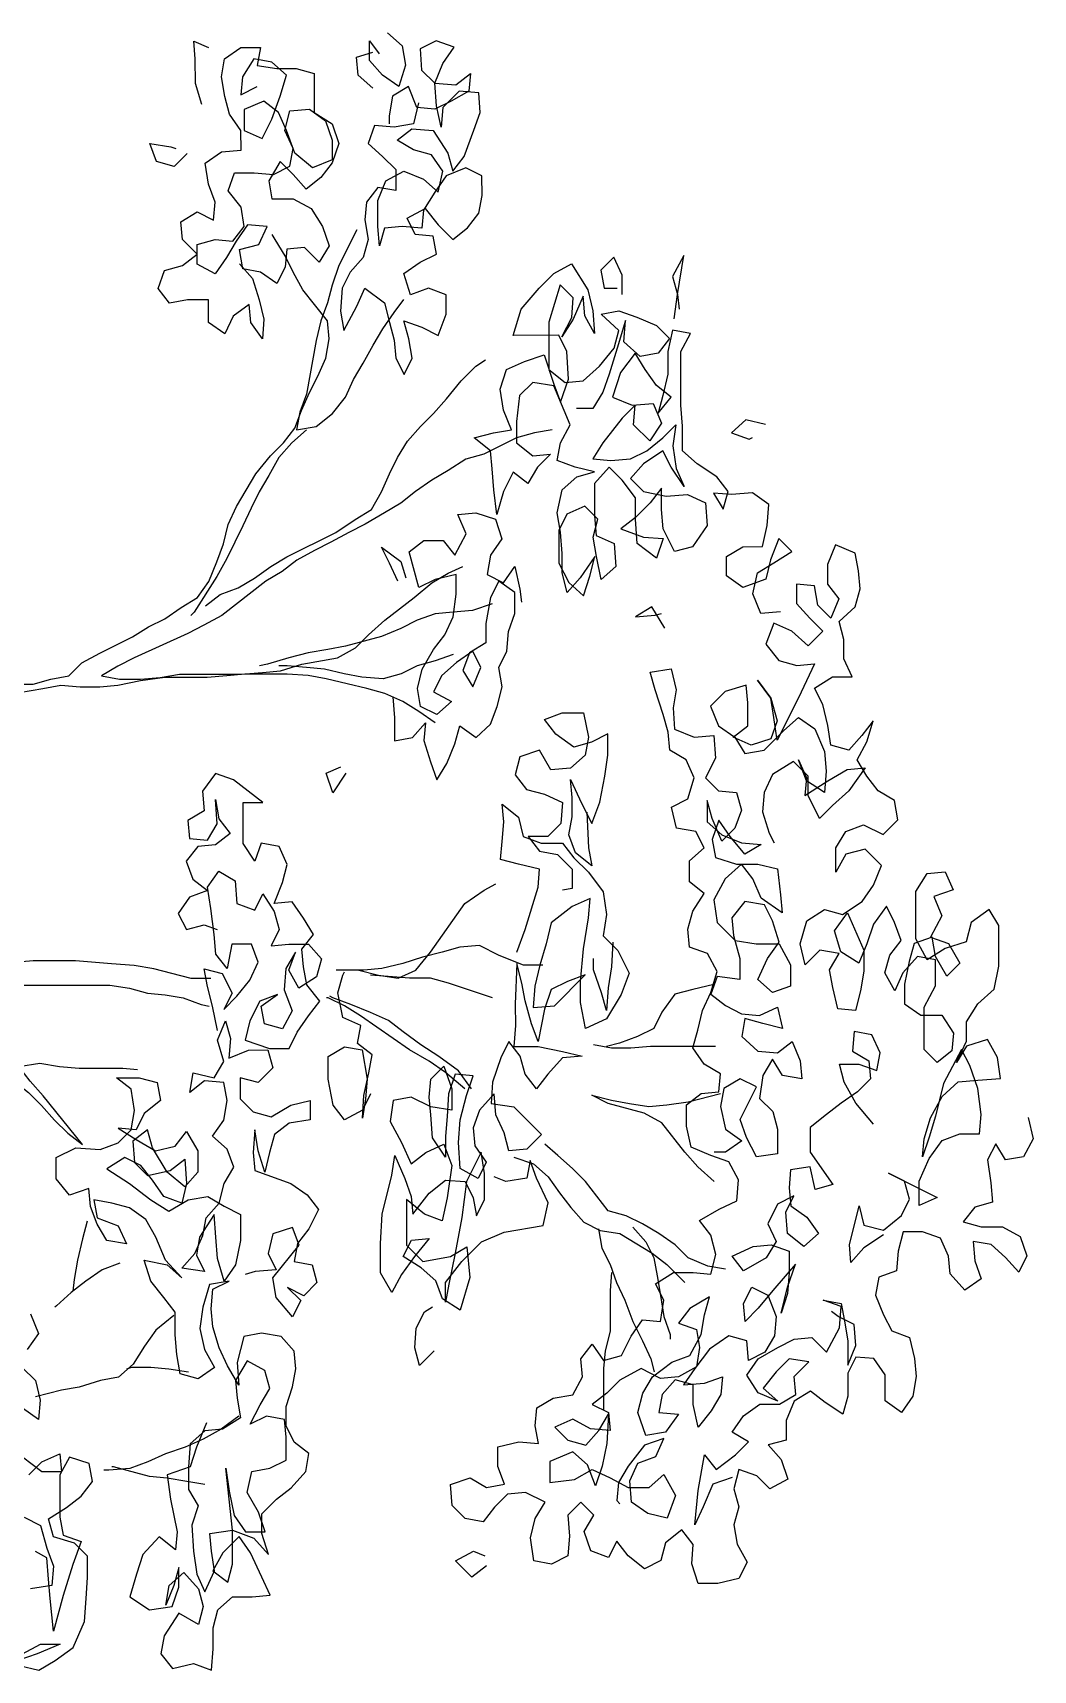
# Model space of a CAD drawing. Header units: feet. Extents: x 50754 to 76410, y 49660 to 67674.
# Drawn here: x 70141.79 to 70163.24, y 55215.16 to 55250.3 of the extents above; entities that cross this region are included whole.
import ezdxf

# ---------------------------------------------------------------- set-up
doc = ezdxf.new("R2010")
doc.units = ezdxf.units.FT
doc.linetypes.add('Amconstr', pattern=[9999, 9999, 0])
doc.layers.add('1_tree', color=3, linetype='Continuous')
doc.layers.add('MS GATE', color=1, linetype='Continuous')

# ---------------------------------------------------------------- blocks, each defined once
blk = doc.blocks.new('admin enlclave road')
at = {"layer": '1_tree', "color": 253}
for points in [[(44845.34632, -5344.86422), (44845.35451, -5344.86969), (44845.35748, -5344.8792), (44845.3557, -5344.89019), (44845.3468, -5344.88563), (44845.33931, -5344.87923), (44845.33796, -5344.8695), (44845.34372, -5344.87532)], [(44845.36655, -5344.89695), (44845.36557, -5344.90782), (44845.35607, -5344.91079), (44845.34623, -5344.91133), (44845.34422, -5344.92069), (44845.35241, -5344.92617), (44845.3598, -5344.93176), (44845.36125, -5344.9423), (44845.35211, -5344.94191), (44845.34745, -5344.94999), (44845.34787, -5344.95902), (44845.35084, -5344.96853), (44845.34964, -5344.97778), (44845.34416, -5344.98598), (44845.34123, -5344.99465), (44845.34199, -5345.00611), (44845.34496, -5345.01561), (44845.34976, -5345.00255), (44845.35258, -5344.99308), (44845.36332, -5344.99903), (44845.3671, -5345.00842), (44845.37076, -5345.017), (44845.37281, -5345.02581), (44845.37798, -5345.03335), (44845.38092, -5345.02468), (44845.37795, -5345.01518), (44845.37428, -5345.0066), (44845.38365, -5345.00861), (44845.39232, -5345.01154), (44845.39491, -5345.00044), (44845.39357, -5344.99071), (44845.3842, -5344.9887), (44845.37573, -5344.99318), (44845.37103, -5344.98309), (44845.37835, -5344.97629), (44845.3859, -5344.97111), (44845.38304, -5344.96242), (44845.37401, -5344.96284), (44845.36884, -5344.9553), (44845.37708, -5344.9492), (44845.38469, -5344.95641), (44845.393, -5344.96269), (44845.39951, -5344.95601), (44845.40417, -5344.94793), (44845.40456, -5344.93878), (44845.40321, -5344.92906), (44845.39455, -5344.92612), (44845.38538, -5344.93152), (44845.38082, -5344.94042), (44845.37638, -5344.95012), (44845.37681, -5344.95915), (44845.36696, -5344.95969), (44845.35816, -5344.96173), (44845.35696, -5344.97099), (44845.3548, -5344.96137), (44845.35301, -5344.9484), (44845.35572, -5344.93811), (44845.36396, -5344.93201), (44845.37425, -5344.93472), (44845.38245, -5344.94019), (44845.38342, -5344.92932), (44845.37662, -5344.92199), (44845.36737, -5344.9208), (44845.35859, -5344.91705), (44845.3651, -5344.91037), (44845.37575, -5344.90972), (44845.38462, -5344.92006), (44845.38828, -5344.92864), (44845.39295, -5344.92056), (44845.39602, -5344.90692), (44845.39803, -5344.89755), (44845.39587, -5344.88793), (44845.38603, -5344.88847), (44845.37904, -5344.8977), (44845.37958, -5344.90754), (44845.37569, -5344.89733), (44845.37331, -5344.8861), (44845.37601, -5344.87581), (44845.38057, -5344.86691), (44845.3712, -5344.8649), (44845.36365, -5344.87008), (44845.36592, -5344.88051), (44845.37331, -5344.8861), (44845.38396, -5344.88545), (44845.39047, -5344.87876), (44845.39089, -5344.88779), (44845.38265, -5344.89389), (44845.3751, -5344.89907), (44845.36607, -5344.89949), (44845.36056, -5344.88951), (44845.35313, -5344.8955), (44845.35285, -5344.90545), (44845.35341, -5344.90951)], [(44845.34284, -5344.89279), (44845.33464, -5344.88732), (44845.3326, -5344.87851), (44845.34037, -5344.87496)], [(44845.28847, -5344.98955), (44845.29597, -5344.99595), (44845.30067, -5345.00604), (44845.30445, -5345.01544), (44845.30498, -5345.02528), (44845.29818, -5345.01795), (44845.29614, -5345.00915), (44845.28882, -5345.01595), (44845.286, -5345.02542), (44845.2771, -5345.02087), (44845.27553, -5345.00952), (44845.26499, -5345.01098), (44845.2563, -5345.01384), (44845.24961, -5345.00732), (44845.25162, -5344.99796), (44845.26021, -5344.99429), (44845.26672, -5344.98761), (44845.25841, -5344.98132), (44845.25637, -5344.97251), (44845.2638, -5344.96653), (44845.27247, -5344.96946), (44845.27205, -5344.96043), (44845.26757, -5344.95196), (44845.26449, -5344.94164), (44845.27181, -5344.93484), (44845.28143, -5344.93269), (44845.28008, -5344.92296), (44845.27328, -5344.91564), (44845.26962, -5344.90705), (44845.26665, -5344.89755), (44845.26704, -5344.88841), (44845.27436, -5344.88161), (44845.28409, -5344.88026), (44845.2837, -5344.88941), (44845.29365, -5344.88968), (44845.30338, -5344.88834), (44845.31264, -5344.88953), (44845.31533, -5344.90899), (44845.32503, -5344.91343), (44845.32962, -5344.92271), (44845.32773, -5344.93289), (44845.32306, -5344.94097), (44845.31655, -5344.94766), (44845.30905, -5344.94126), (44845.30167, -5344.93567), (44845.29734, -5344.94618), (44845.3002, -5344.95488), (44845.31074, -5344.95342), (44845.32033, -5344.95705), (44845.32724, -5344.96518), (44845.33183, -5344.97446), (44845.32808, -5344.98324), (44845.31978, -5344.97696), (44845.31097, -5344.979), (44845.3114, -5344.98803), (44845.30846, -5344.9967), (44845.29957, -5344.99215), (44845.29043, -5344.99176), (44845.28746, -5344.98226), (44845.29685, -5344.97848), (44845.29967, -5344.969), (44845.28983, -5344.96953), (44845.28528, -5344.97843), (44845.28153, -5344.98721), (44845.27698, -5344.9961), (44845.26739, -5344.99247), (44845.26604, -5344.98274), (44845.27463, -5344.97907), (44845.28366, -5344.97865), (44845.28832, -5344.97057), (44845.28535, -5344.96106), (44845.27775, -5344.95385), (44845.27975, -5344.94449), (44845.28948, -5344.94314), (44845.29933, -5344.94261), (44845.30687, -5344.93743), (44845.30726, -5344.92829), (44845.30197, -5344.91993), (44845.30306, -5344.90986), (44845.31267, -5344.90771), (44845.32157, -5344.91226), (44845.32616, -5344.92154), (44845.3275, -5344.93127), (44845.31833, -5344.93667), (44845.30841, -5344.93061), (44845.30278, -5344.91982), (44845.29749, -5344.91146), (44845.28941, -5344.90679), (44845.28024, -5344.91219), (44845.2817, -5344.92273), (44845.29118, -5344.92555), (44845.2947, -5344.91515), (44845.29718, -5344.90324), (44845.29897, -5344.89225), (44845.29077, -5344.88678), (44845.28163, -5344.88639), (44845.27719, -5344.89609), (44845.27761, -5344.90512), (44845.28516, -5344.89995)], [(44845.25883, -5344.91268), (44845.25413, -5344.90259), (44845.25244, -5344.89043), (44845.2504, -5344.88162), (44845.25814, -5344.88385)], [(44845.2549, -5344.93801), (44845.24931, -5344.94539), (44845.24005, -5344.9442), (44845.23558, -5344.93573), (44845.24634, -5344.93589), (44845.24888, -5344.93636)], [(44845.48113, -5344.97859), (44845.47978, -5344.96886), (44845.47449, -5344.96051), (44845.46891, -5344.96789), (44845.47176, -5344.97658), (44845.47825, -5344.97569)], [(44845.50876, -5344.98716), (44845.50869, -5344.97478), (44845.50924, -5344.95487), (44845.50503, -5344.9662), (44845.50869, -5344.97478), (44845.51051, -5344.98196)], [(44845.34449, -5344.96445), (44845.33804, -5344.98352), (44845.33614, -5344.9937), (44845.33494, -5345.00295), (44845.33293, -5345.01232), (44845.33185, -5345.02239), (44845.33069, -5345.04981), (44845.32868, -5345.05918), (44845.32829, -5345.06832), (44845.33779, -5345.06536), (44845.345, -5345.05775), (44845.35037, -5345.04874), (44845.35319, -5345.03926), (44845.35693, -5345.03048), (44845.36056, -5345.02089), (44845.3643, -5345.01211), (44845.36886, -5345.00322), (44845.37282, -5344.99606)], [(44845.58165, -5345.12581), (44845.57203, -5345.12796), (44845.56663, -5345.1188), (44845.56761, -5345.10792), (44845.57504, -5345.10193), (44845.58317, -5345.09502), (44845.57579, -5345.08944), (44845.57319, -5345.10054), (44845.57211, -5345.1106), (44845.56132, -5345.11623), (44845.55243, -5345.11167), (44845.55108, -5345.10194), (44845.55851, -5345.09596), (44845.56824, -5345.09461), (44845.56922, -5345.08374), (44845.56857, -5345.07308), (44845.55968, -5345.06853), (44845.54925, -5345.0708), (44845.54022, -5345.07122), (44845.5462, -5345.07866), (44845.5474, -5345.0694), (44845.54072, -5345.06289), (44845.53009, -5345.05775), (44845.5219, -5345.05227), (44845.52021, -5345.04011), (44845.51794, -5345.02969), (44845.51424, -5345.00293), (44845.51787, -5344.99334), (44845.50873, -5344.99295), (44845.50776, -5345.00383), (44845.50933, -5345.01518), (44845.50835, -5345.02605), (44845.50716, -5345.03531), (44845.51252, -5345.0263), (44845.50444, -5345.02164), (44845.49764, -5345.01432), (44845.49165, -5345.00688), (44845.4857, -5345.01762), (44845.48333, -5345.03034), (44845.49362, -5345.03305), (44845.50405, -5345.03078), (44845.50945, -5345.03995), (44845.50501, -5345.04965), (44845.49578, -5345.04267), (44845.49524, -5345.03283), (44845.48966, -5345.04021), (44845.48161, -5345.05372), (44845.47787, -5345.0625), (44845.4869, -5345.06208), (44845.49651, -5345.05992), (44845.50406, -5345.05474), (44845.51127, -5345.04713), (44845.51686, -5345.03975), (44845.5167, -5345.05052), (44845.51989, -5345.06164), (44845.52518, -5345.07), (44845.51734, -5345.06117), (44845.51217, -5345.05362), (44845.50334, -5345.06145), (44845.49786, -5345.06965), (44845.50524, -5345.07524), (44845.51693, -5345.0761), (44845.52736, -5345.07383), (44845.53684, -5345.07665), (44845.53922, -5345.08789), (44845.53338, -5345.09944), (44845.5248, -5345.1031), (44845.51755, -5345.09254), (44845.5154, -5345.08292), (44845.51394, -5345.07238), (44845.50927, -5345.08046), (44845.50298, -5345.08877), (44845.49647, -5345.09545), (44845.50838, -5345.09794), (44845.51823, -5345.0974), (44845.51633, -5345.10758), (44845.50559, -5345.10163), (44845.5031, -5345.08958), (44845.50164, -5345.07904), (44845.49392, -5345.07102), (44845.48653, -5345.06543), (44845.48036, -5345.07455), (44845.4826, -5345.09076), (44845.48476, -5345.10038), (44845.49424, -5345.1032), (44845.49662, -5345.11444), (44845.49022, -5345.12193), (44845.48622, -5345.11092), (44845.48325, -5345.10141), (44845.48445, -5345.09216), (44845.47707, -5345.08657), (44845.46871, -5345.09186), (44845.46578, -5345.10053), (44845.46802, -5345.11674), (44845.47423, -5345.1258), (44845.48243, -5345.13128), (44845.48432, -5345.1211), (44845.48541, -5345.11103), (44845.47957, -5345.12258), (44845.47409, -5345.13078), (44845.47032, -5345.12138), (44845.46897, -5345.11165), (44845.4667, -5345.10123), (44845.46373, -5345.09172), (44845.46459, -5345.08003), (44845.47099, -5345.07254), (44845.47957, -5345.06887), (44845.46951, -5345.06779), (44845.46014, -5345.06578), (44845.46053, -5345.05663), (44845.46416, -5345.04704), (44845.45336, -5345.02871), (44845.4426, -5345.02854), (44845.43701, -5345.03593), (44845.43718, -5345.04912), (44845.43864, -5345.05966), (44845.44764, -5345.06503), (44845.45645, -5345.06298), (44845.45086, -5345.07037), (44845.44712, -5345.07915), (44845.43904, -5345.07448), (44845.43552, -5345.08488), (44845.43385, -5345.09668), (44845.43054, -5345.08475), (44845.42827, -5345.07432), (44845.42623, -5345.06551), (44845.41722, -5345.06015), (44845.42662, -5345.05637), (44845.43531, -5345.05351), (44845.42991, -5345.04435), (44845.42683, -5345.03403), (44845.42873, -5345.02385), (44845.43708, -5345.01857), (44845.44636, -5345.01398), (44845.45325, -5345.0279), (44845.45772, -5345.03637), (44845.46021, -5345.02445), (44845.45749, -5345.01078), (44845.45231, -5345.00324), (44845.42961, -5345.00638), (44845.43187, -5344.99285), (44845.43933, -5344.98107), (44845.44562, -5344.97276), (44845.45386, -5344.96667), (44845.46377, -5344.97852), (44845.46766, -5344.98872), (44845.47004, -5344.99996), (44845.46394, -5344.99171), (44845.46178, -5344.9821), (44845.45849, -5344.99412), (44845.45405, -5345.00382), (44845.45757, -5344.99342), (44845.45703, -5344.98358), (44845.44965, -5344.97799), (44845.44655, -5344.99742), (44845.44981, -5345.02094), (44845.45881, -5345.0263), (44845.46762, -5345.02426), (44845.47471, -5345.01584), (44845.48078, -5345.00591), (44845.48198, -5344.99665), (44845.47194, -5344.98978), (44845.48063, -5344.98692), (44845.49, -5344.98893), (44845.50029, -5344.99164), (44845.50767, -5344.99723), (44845.503, -5345.00531), (44845.49431, -5345.00817), (44845.48519, -5345.00199), (44845.48455, -5344.99134), (44845.4824, -5345.00568), (44845.48014, -5345.01922), (44845.47813, -5345.02858), (44845.47439, -5345.03737), (44845.46628, -5345.03849)], [(44845.20472, -5345.21432), (44845.21445, -5345.21298), (44845.22303, -5345.20931), (44845.23172, -5345.20645), (44845.23731, -5345.19907), (44845.24556, -5345.19297), (44845.26065, -5345.18262), (44845.26809, -5345.17663), (44845.27563, -5345.17146), (44845.28295, -5345.16466), (44845.29039, -5345.15867), (44845.29494, -5345.14978), (44845.29765, -5345.13949), (44845.29966, -5345.13012), (44845.30074, -5345.12006), (44845.30356, -5345.11058), (44845.31105, -5345.09302), (44845.31711, -5345.08309), (44845.3227, -5345.07571), (44845.32737, -5345.06762), (44845.32938, -5345.05826), (44845.3322, -5345.04878), (44845.33513, -5345.04011), (44845.33795, -5345.03063), (44845.33822, -5345.02068), (44845.33618, -5345.01187), (44845.32857, -5345.00466), (44845.32188, -5344.99815), (44845.31579, -5344.9899), (44845.31061, -5344.98236), (44845.30462, -5344.97492), (44845.30267, -5344.97272)], [(44845.295, -5345.16217), (44845.30151, -5345.15548), (44845.30998, -5345.15101), (44845.31742, -5345.14502), (44845.32474, -5345.13822), (44845.33218, -5345.13224), (44845.35482, -5345.11671), (44845.36365, -5345.10888), (44845.37108, -5345.10289), (44845.37471, -5345.0933), (44845.37753, -5345.08382), (44845.38046, -5345.07515), (44845.38421, -5345.06637), (44845.38968, -5345.05818), (44845.39527, -5345.05079), (44845.40075, -5345.0426), (44845.40681, -5345.03267), (44845.4131, -5345.02436), (44845.41751, -5345.02045)], [(44845.56145, -5345.03358), (44845.55138, -5345.03249), (44845.54499, -5345.03999), (44845.55435, -5345.042), (44845.55586, -5345.04096)], [(44845.45558, -5345.05071), (44845.44688, -5345.05357), (44845.4383, -5345.05723), (44845.42321, -5345.06758), (44845.41463, -5345.07125), (44845.40649, -5345.07816), (44845.39906, -5345.08414), (44845.39174, -5345.09094), (44845.38523, -5345.09763), (44845.37779, -5345.10361), (44845.36885, -5345.11064), (44845.3613, -5345.11581), (44845.35306, -5345.12191), (44845.34551, -5345.12709), (44845.33726, -5345.13318), (44845.33075, -5345.13987), (44845.32332, -5345.14586), (44845.30378, -5345.16591), (44845.29554, -5345.17201), (44845.28799, -5345.17718), (44845.26292, -5345.19305), (44845.25537, -5345.19822), (44845.24794, -5345.20421), (44845.25708, -5345.2046), (44845.26762, -5345.20314), (44845.27724, -5345.20098), (44845.28674, -5345.19801), (44845.31755, -5345.19375), (44845.32798, -5345.19148), (44845.33679, -5345.18944), (44845.34688, -5345.18474), (44845.36426, -5345.17902), (44845.37251, -5345.17293), (44845.3781, -5345.16554), (44845.3852, -5345.15712), (44845.39822, -5345.14375), (44845.40613, -5345.13522), (44845.41356, -5345.12924), (44845.42041, -5345.12498)], [(44845.33315, -5345.06765), (44845.32675, -5345.07515), (44845.32128, -5345.08334), (44845.31765, -5345.09293), (44845.31391, -5345.10171), (44845.31097, -5345.11038), (44845.30815, -5345.11986), (44845.30229, -5345.1372), (44845.29866, -5345.14679), (44845.28978, -5345.1662), (44845.28838, -5345.16804)], [(44845.67569, -5345.42926), (44845.66686, -5345.43709), (44845.66139, -5345.44529), (44845.65934, -5345.43648), (44845.66151, -5345.41635), (44845.66529, -5345.42574), (44845.67536, -5345.42683), (44845.68327, -5345.4183), (44845.6862, -5345.40963), (44845.68253, -5345.40105), (44845.67386, -5345.39811), (44845.69987, -5345.40691), (44845.69151, -5345.4122), (44845.68983, -5345.40004), (44845.69312, -5345.38801), (44845.69837, -5345.3782), (44845.70684, -5345.37372), (44845.71657, -5345.37237), (44845.71604, -5345.36253), (44845.71262, -5345.34978), (44845.707, -5345.33899), (44845.70182, -5345.33145), (44845.69526, -5345.34971), (44845.69345, -5345.36648), (44845.69166, -5345.37747), (44845.68977, -5345.38765), (44845.68934, -5345.37862), (44845.69113, -5345.36763), (44845.69535, -5345.35631), (44845.70244, -5345.34789), (44845.71206, -5345.34573), (44845.7233, -5345.34335), (44845.72022, -5345.33303), (44845.71412, -5345.32479), (44845.70403, -5345.32949), (44845.70029, -5345.33827), (44845.70369, -5345.32706), (44845.70235, -5345.31733), (44845.70679, -5345.30763), (44845.71389, -5345.29921), (44845.71475, -5345.28752), (44845.71194, -5345.26725), (44845.70596, -5345.25982), (44845.69794, -5345.26754), (44845.69685, -5345.2776), (44845.68676, -5345.2823), (44845.67863, -5345.28921), (44845.67149, -5345.27946), (44845.66824, -5345.25595), (44845.67268, -5345.24624), (44845.68149, -5345.2442), (44845.68677, -5345.25256), (44845.67749, -5345.25714), (44845.68289, -5345.26631), (44845.67868, -5345.27764), (44845.68804, -5345.27965), (44845.69506, -5345.28859), (44845.68948, -5345.29597), (44845.68245, -5345.28703), (44845.67949, -5345.27753), (44845.67102, -5345.282), (44845.66982, -5345.29126), (44845.66896, -5345.30294), (44845.6703, -5345.31267), (44845.6792, -5345.31723), (44845.68974, -5345.31577), (44845.69665, -5345.3239), (44845.69707, -5345.33293), (44845.69056, -5345.33962), (44845.68317, -5345.33403), (44845.68026, -5345.31295), (44845.68447, -5345.30162), (44845.68268, -5345.28865), (44845.67354, -5345.28826), (44845.66736, -5345.29738), (44845.66454, -5345.30686), (44845.65844, -5345.29862), (44845.65964, -5345.28936), (44845.66431, -5345.28128), (44845.65983, -5345.27281), (44845.65465, -5345.26526), (44845.6494, -5345.27508), (44845.64751, -5345.28526), (44845.6448, -5345.29555), (44845.63509, -5345.2911), (44845.63039, -5345.28101), (44845.63564, -5345.2712), (44845.64633, -5345.28872), (44845.64779, -5345.29926), (44845.64752, -5345.30922), (44845.64643, -5345.31928), (44845.6374, -5345.31971), (44845.63351, -5345.3095), (44845.63065, -5345.30081), (44845.6344, -5345.29203), (44845.62444, -5345.29175), (44845.61816, -5345.30006), (44845.61426, -5345.28986), (44845.61594, -5345.27806), (44845.62407, -5345.27115), (44845.63332, -5345.27235), (44845.64216, -5345.26451), (44845.64671, -5345.25562), (44845.64942, -5345.24533), (44845.64019, -5345.23834), (44845.6308, -5345.24212), (44845.62716, -5345.25171), (44845.62548, -5345.23955), (44845.62922, -5345.23077), (44845.63769, -5345.2263), (44845.6481, -5345.22981), (44845.65438, -5345.22151), (44845.65142, -5345.212), (44845.64263, -5345.20826), (44845.63595, -5345.20175), (44845.62996, -5345.19431), (44845.63359, -5345.18472), (44845.63538, -5345.17373), (44845.63071, -5345.18182), (44845.62524, -5345.19001), (44845.61598, -5345.18881), (44845.61301, -5345.17931), (44845.60912, -5345.1691), (44845.60395, -5345.16156), (44845.61208, -5345.15465), (44845.62181, -5345.1533), (44845.61652, -5345.14494), (44845.61518, -5345.13522), (44845.61151, -5345.12663), (44845.61861, -5345.11821), (44845.61981, -5345.10896), (44845.61776, -5345.10015), (44845.6149, -5345.09146), (44845.60461, -5345.08875), (44845.60191, -5345.09904), (44845.60325, -5345.10877), (44845.60994, -5345.11528), (44845.60723, -5345.12557), (44845.59985, -5345.11998), (44845.59688, -5345.11048), (44845.58785, -5345.1109), (44845.5892, -5345.12063), (44845.59669, -5345.12703), (44845.60407, -5345.13262), (44845.59779, -5345.14093), (44845.58867, -5345.13475), (44845.57919, -5345.13193), (44845.5766, -5345.14303), (44845.5842, -5345.15024), (44845.59346, -5345.15144), (44845.60226, -5345.1494), (44845.59651, -5345.16754), (44845.58889, -5345.19008), (44845.5857, -5345.17896), (44845.58273, -5345.16945), (44845.57501, -5345.16143), (44845.58273, -5345.16945), (44845.58754, -5345.18035), (44845.58554, -5345.18972), (44845.57625, -5345.19431), (44845.56678, -5345.19149), (44845.57329, -5345.1848), (44845.57172, -5345.17345), (44845.56967, -5345.16465), (44845.55958, -5345.16935), (44845.55329, -5345.17766), (44845.55869, -5345.18682), (44845.56759, -5345.19138), (44845.57357, -5345.19881), (44845.58308, -5345.19584), (44845.59146, -5345.18477), (44845.59786, -5345.17727), (44845.60675, -5345.18183), (44845.61319, -5345.1925), (44845.61534, -5345.20212), (44845.61599, -5345.21277), (44845.60629, -5345.20833), (44845.60078, -5345.19835), (44845.60606, -5345.20671), (44845.60649, -5345.21574), (44845.61683, -5345.20687), (44845.62577, -5345.19985), (44845.63458, -5345.19781), (44845.62804, -5345.21028), (44845.62094, -5345.2187), (44845.61535, -5345.22608), (44845.60811, -5345.21552), (44845.60676, -5345.20579), (44845.59846, -5345.1995), (44845.58881, -5345.20744), (44845.58599, -5345.21692), (44845.58653, -5345.22676), (44845.59123, -5345.23686), (44845.59434, -5345.24138)], [(44845.39452, -5345.19467), (44845.39679, -5345.2051), (44845.39836, -5345.21645), (44845.40706, -5345.21359), (44845.41253, -5345.2054), (44845.41296, -5345.21443), (44845.41766, -5345.22452), (44845.42213, -5345.23299), (44845.42588, -5345.22421), (44845.42858, -5345.21392), (44845.42978, -5345.20466), (44845.43868, -5345.20922), (44845.44508, -5345.20172), (44845.44708, -5345.19235), (44845.44817, -5345.18229), (44845.4452, -5345.17278), (44845.44813, -5345.16411), (44845.4476, -5345.15427), (44845.44961, -5345.14491), (44845.44815, -5345.13437), (44845.43926, -5345.12981), (44845.43632, -5345.13848), (44845.43569, -5345.15179), (44845.43703, -5345.16152), (44845.4296, -5345.1675), (44845.42759, -5345.17687), (44845.43358, -5345.18431), (44845.43628, -5345.17402), (44845.43111, -5345.16647), (44845.42379, -5345.17327), (44845.41739, -5345.18076), (44845.41446, -5345.18943), (44845.42405, -5345.19306), (44845.41765, -5345.20056), (44845.40898, -5345.19763), (44845.40612, -5345.18893), (44845.40721, -5345.17887), (44845.41154, -5345.16835), (44845.4162, -5345.16027), (44845.41902, -5345.15079), (44845.41907, -5345.13922), (44845.41773, -5345.12949), (44845.40752, -5345.13338), (44845.39998, -5345.13855), (44845.39265, -5345.12139), (44845.39916, -5345.1147), (44845.40889, -5345.11336), (44845.41557, -5345.11987), (44845.41979, -5345.10854), (44845.41439, -5345.09938), (44845.42319, -5345.09733), (44845.43337, -5345.09923), (44845.43796, -5345.10851), (44845.43341, -5345.1174), (44845.43313, -5345.12735), (44845.4418, -5345.13029), (44845.44635, -5345.12139), (44845.45036, -5345.13241), (44845.45207, -5345.13878)], [(44845.38899, -5345.13677), (44845.3837, -5345.12841), (44845.37853, -5345.12086), (44845.38926, -5345.12681), (44845.39282, -5345.13459)], [(44845.52521, -5345.14188), (44845.51726, -5345.13224), (44845.50983, -5345.13822), (44845.51945, -5345.13607), (44845.52258, -5345.13481)], [(44845.43758, -5345.14161), (44845.4283, -5345.1462), (44845.41869, -5345.14836), (44845.40988, -5345.1504), (44845.40141, -5345.15488), (44845.39386, -5345.16006), (44845.3847, -5345.16546), (44845.36753, -5345.17279), (44845.35884, -5345.17564), (44845.34933, -5345.17861), (44845.33994, -5345.18239), (44845.32985, -5345.18709), (44845.32591, -5345.18846)], [(44845.73977, -5345.3609), (44845.74367, -5345.3711), (44845.74003, -5345.38069), (44845.73134, -5345.38355), (44845.72535, -5345.37612), (44845.72242, -5345.38478), (44845.72561, -5345.39591), (44845.72777, -5345.40553), (44845.71919, -5345.40919), (44845.71452, -5345.41728), (44845.72378, -5345.41847), (44845.73432, -5345.41702), (44845.74391, -5345.42065), (44845.7485, -5345.42993), (44845.74557, -5345.4386), (44845.73807, -5345.4322), (44845.72988, -5345.42672), (44845.72073, -5345.42633), (44845.72289, -5345.43595), (44845.72737, -5345.44442), (44845.72005, -5345.45122), (44845.71163, -5345.44412), (44845.70958, -5345.43531), (44845.7043, -5345.42695), (44845.69493, -5345.42495), (44845.6852, -5345.42629), (44845.68411, -5345.43636), (44845.68465, -5345.4462), (44845.67618, -5345.45068), (44845.67579, -5345.45982), (44845.68119, -5345.46899), (44845.68637, -5345.47653), (44845.69573, -5345.47854), (44845.69963, -5345.48875), (44845.70167, -5345.49755), (44845.70139, -5345.5075), (44845.69684, -5345.5164), (44845.68795, -5345.51184), (44845.68615, -5345.49887), (44845.67936, -5345.49155), (44845.67033, -5345.49197), (44845.66739, -5345.50064), (44845.66896, -5345.51199), (44845.66777, -5345.52125), (44845.65806, -5345.51681), (44845.64998, -5345.51214), (44845.64255, -5345.51813), (44845.63984, -5345.52842), (44845.64119, -5345.53815), (44845.6326, -5345.54181), (44845.6401, -5345.54821), (44845.64469, -5345.55749), (44845.63644, -5345.56359), (44845.62906, -5345.558), (44845.61969, -5345.55599), (44845.61861, -5345.56606), (44845.62227, -5345.57464), (44845.62107, -5345.5839), (44845.62404, -5345.5934), (44845.63014, -5345.60165), (44845.62721, -5345.61031), (44845.61701, -5345.6142), (44845.60728, -5345.61555), (44845.60269, -5345.60627), (44845.60215, -5345.59643), (44845.59547, -5345.58992), (44845.58826, -5345.59753), (44845.58706, -5345.60678), (44845.57951, -5345.61196), (44845.57051, -5345.60659), (44845.56382, -5345.60008), (44845.56089, -5345.60875), (44845.55152, -5345.60674), (44845.54693, -5345.59746), (44845.55068, -5345.58868), (44845.54329, -5345.58309), (44845.5377, -5345.59047), (44845.53997, -5345.6009), (44845.54051, -5345.61074), (44845.53296, -5345.61592), (44845.52382, -5345.61553), (44845.52063, -5345.6044), (44845.52171, -5345.59434), (44845.52546, -5345.58556), (44845.51505, -5345.58204), (44845.50625, -5345.58409), (44845.50066, -5345.59147), (44845.49599, -5345.59955), (44845.48685, -5345.59916), (44845.47947, -5345.59357), (44845.4772, -5345.58315), (44845.48648, -5345.57856), (44845.49526, -5345.5823), (44845.50395, -5345.57944), (44845.49948, -5345.57098), (44845.49813, -5345.56125), (44845.50833, -5345.55736), (44845.51817, -5345.55682), (44845.51532, -5345.54813), (44845.5149, -5345.5391), (44845.52233, -5345.53311), (44845.53183, -5345.53014), (44845.53547, -5345.52055), (44845.53342, -5345.51174), (44845.53809, -5345.50366), (44845.54488, -5345.51098), (44845.55346, -5345.50732), (44845.55698, -5345.49692), (44845.56154, -5345.48802), (44845.57057, -5345.4876), (44845.57073, -5345.47684), (44845.56555, -5345.46929), (44845.57369, -5345.46238), (44845.58342, -5345.46103), (44845.59245, -5345.46061), (44845.59353, -5345.45054), (44845.58975, -5345.44115), (44845.58307, -5345.43464), (44845.59201, -5345.42762), (44845.60037, -5345.42233), (44845.59972, -5345.41168), (44845.59362, -5345.40343), (44845.58426, -5345.40142), (44845.57397, -5345.39872), (44845.57008, -5345.38851), (44845.56862, -5345.37797), (44845.57513, -5345.37129), (44845.58394, -5345.36924), (44845.58351, -5345.36021), (44845.57473, -5345.35647), (44845.56793, -5345.34915), (44845.56913, -5345.33989), (44845.57022, -5345.32983), (44845.57304, -5345.32035), (44845.57482, -5345.30936), (44845.56872, -5345.30111), (44845.55936, -5345.29911), (44845.55731, -5345.2903), (44845.55851, -5345.28105), (44845.56295, -5345.27134), (44845.55487, -5345.26668), (44845.55341, -5345.25614), (44845.55981, -5345.24864), (44845.55464, -5345.24109), (44845.54468, -5345.24082), (44845.54079, -5345.23062), (44845.54834, -5345.22544), (44845.55012, -5345.21445), (44845.54483, -5345.20609), (44845.53605, -5345.20235), (44845.53401, -5345.19354), (44845.53034, -5345.18496), (44845.52461, -5345.17336), (44845.52094, -5345.16478), (44845.53125, -5345.1617), (44845.53515, -5345.1719), (44845.53476, -5345.18105), (44845.53703, -5345.19147), (44845.54732, -5345.19418), (44845.55693, -5345.19202), (44845.55932, -5345.20326), (44845.5558, -5345.21367), (44845.56318, -5345.21925), (44845.57221, -5345.21883), (44845.57588, -5345.22741), (44845.57387, -5345.23678), (44845.56828, -5345.24416), (44845.56185, -5345.23349), (44845.55818, -5345.2249), (44845.55964, -5345.23544), (44845.56783, -5345.24092), (44845.57812, -5345.24363), (44845.58796, -5345.24309), (44845.58053, -5345.24908), (44845.572, -5345.24117), (44845.5652, -5345.23385), (44845.5633, -5345.24403), (44845.56616, -5345.25272), (44845.57715, -5345.2545), (44845.58769, -5345.25305), (44845.59775, -5345.25413), (44845.60117, -5345.26688), (44845.60321, -5345.27569), (44845.59166, -5345.26985), (44845.58626, -5345.26068), (44845.57958, -5345.25417), (44845.57248, -5345.26259), (44845.56827, -5345.27391), (44845.57146, -5345.28504), (44845.58161, -5345.29272), (44845.59237, -5345.29288), (44845.60372, -5345.29131), (44845.61086, -5345.30107), (44845.61232, -5345.31161), (44845.60385, -5345.31609), (44845.59565, -5345.31061), (44845.59906, -5345.2994), (44845.60361, -5345.2905), (44845.59891, -5345.28041), (44845.59374, -5345.27287), (44845.58378, -5345.27259), (44845.57842, -5345.2816), (44845.58046, -5345.2904), (44845.58528, -5345.3013), (44845.58673, -5345.31184), (44845.57516, -5345.31179), (44845.57315, -5345.32116), (44845.58123, -5345.32583), (44845.5899, -5345.32876), (44845.59893, -5345.32833), (44845.60729, -5345.32305), (44845.61118, -5345.33325), (44845.60111, -5345.33216), (44845.59186, -5345.33096), (44845.59147, -5345.34011), (44845.60059, -5345.34628), (44845.61043, -5345.34575), (44845.61694, -5345.33906), (44845.62234, -5345.34823), (44845.62439, -5345.35704), (44845.61443, -5345.35676), (44845.60845, -5345.34933), (44845.6047, -5345.35811), (44845.60465, -5345.36968), (44845.61204, -5345.37527), (44845.6157, -5345.38385), (44845.61739, -5345.39601), (44845.60707, -5345.39909), (44845.60086, -5345.39004), (44845.59638, -5345.38157), (44845.60225, -5345.36423), (44845.59358, -5345.3613), (44845.58614, -5345.36729), (44845.58576, -5345.37643), (44845.58976, -5345.38744), (44845.59865, -5345.392), (44845.59133, -5345.39879), (44845.58565, -5345.39958)], [(44845.4216, -5345.16944), (44845.41313, -5345.17391), (44845.40455, -5345.17758), (44845.39701, -5345.18276), (44845.38842, -5345.18642), (44845.37777, -5345.18707), (44845.36863, -5345.18668), (44845.35856, -5345.1856), (44845.34953, -5345.18602), (44845.33969, -5345.18656), (44845.33564, -5345.18712)], [(44845.4174, -5345.20472), (44845.4085, -5345.20017), (44845.39972, -5345.19643), (44845.39024, -5345.19361), (44845.38099, -5345.19241), (44845.37092, -5345.19132), (44845.36005, -5345.19035), (44845.35091, -5345.18996), (44845.34025, -5345.19061), (44845.31917, -5345.19353), (44845.31037, -5345.19557), (44845.30075, -5345.19773), (44845.27967, -5345.20065), (44845.26773, -5345.20395), (44845.25672, -5345.20795), (44845.24791, -5345.21), (44845.23818, -5345.21134), (44845.22834, -5345.21188), (44845.21965, -5345.21473), (44845.19114, -5345.22364)], [(44845.49897, -5345.23888), (44845.50225, -5345.25661), (44845.5051, -5345.2653), (44845.4961, -5345.25994), (44845.49162, -5345.25147), (44845.49201, -5345.24232), (44845.49066, -5345.23259), (44845.48862, -5345.22379), (44845.49597, -5345.23516), (44845.50219, -5345.24422), (44845.50478, -5345.23312), (44845.50542, -5345.21981), (44845.50558, -5345.20905), (44845.50412, -5345.19851), (44845.49658, -5345.20368), (44845.48799, -5345.20735), (44845.47818, -5345.2021), (44845.47149, -5345.19559), (44845.47996, -5345.19111), (44845.4905, -5345.18965), (44845.49462, -5345.20147), (44845.49423, -5345.21062), (44845.48783, -5345.21811), (44845.47821, -5345.22027), (44845.47119, -5345.21133), (44845.46191, -5345.21592), (44845.46071, -5345.22517), (44845.4674, -5345.23168), (44845.47665, -5345.23288), (44845.48613, -5345.2357), (44845.48678, -5345.24635), (44845.48119, -5345.25374), (44845.47146, -5345.25508), (44845.47815, -5345.26159), (44845.48729, -5345.26198), (44845.4956, -5345.26827), (44845.49694, -5345.278), (44845.49219, -5345.27948)], [(44845.37628, -5345.23603), (44845.37114, -5345.24665), (44845.36655, -5345.23737), (44845.3734, -5345.23312)], [(44845.47375, -5345.31343), (44845.47624, -5345.30152), (44845.47981, -5345.27954), (44845.47938, -5345.27051), (44845.46851, -5345.26954), (44845.45925, -5345.26834), (44845.45883, -5345.25931), (44845.45829, -5345.24947), (44845.45625, -5345.24066), (44845.46525, -5345.24603), (44845.46903, -5345.25542), (44845.4784, -5345.25743), (44845.48894, -5345.25597), (44845.49562, -5345.26248), (44845.50393, -5345.26877), (44845.51257, -5345.27749), (44845.51577, -5345.28861), (44845.5156, -5345.29938), (44845.52391, -5345.30566), (44845.53115, -5345.31623), (44845.52856, -5345.32733), (44845.52295, -5345.3405), (44845.51308, -5345.34682), (44845.50885, -5345.33419), (44845.50739, -5345.32365), (44845.50677, -5345.30721), (44845.50707, -5345.29147), (44845.50654, -5345.28163), (44845.49818, -5345.28691), (44845.48876, -5345.29648), (44845.48779, -5345.30736), (44845.486, -5345.31835), (44845.48503, -5345.32922), (44845.48568, -5345.33987), (44845.4961, -5345.3376), (44845.50938, -5345.32007), (44845.50091, -5345.32455), (44845.49336, -5345.32972), (44845.49146, -5345.3399), (44845.49046, -5345.35656), (44845.48599, -5345.34809), (44845.48117, -5345.33719), (44845.47832, -5345.3285), (44845.47454, -5345.31911), (44845.47653, -5345.33949), (44845.47799, -5345.35003), (44845.47864, -5345.36068), (44845.4908, -5345.359), (44845.5033, -5345.35975), (44845.51336, -5345.36083), (44845.50375, -5345.36299), (44845.49757, -5345.37211), (44845.49291, -5345.38019), (44845.48622, -5345.37368), (44845.48256, -5345.36509), (44845.47587, -5345.35858), (44845.47294, -5345.36725), (44845.47057, -5345.37997), (44845.47122, -5345.39063), (44845.48279, -5345.39068), (44845.49848, -5345.40255), (44845.49219, -5345.41086), (44845.48339, -5345.4129), (44845.47972, -5345.40432), (44845.47443, -5345.39596), (44845.47216, -5345.38554), (44845.46599, -5345.39465), (44845.46398, -5345.40402), (44845.46602, -5345.41283), (44845.47282, -5345.42015), (44845.46989, -5345.42882), (44845.4603, -5345.42519), (44845.45769, -5345.41233), (44845.45693, -5345.40086), (44845.45849, -5345.38825), (44845.46039, -5345.37808), (44845.45136, -5345.3785), (44845.44946, -5345.38868), (44845.45022, -5345.40014), (44845.45076, -5345.40998), (44845.45222, -5345.42052), (44845.44438, -5345.41169), (44845.442, -5345.40045), (44845.43996, -5345.39165), (44845.43953, -5345.38262), (44845.44512, -5345.37523), (44845.45075, -5345.38602), (44845.45221, -5345.39656), (44845.44144, -5345.3964), (44845.43104, -5345.39288), (44845.42235, -5345.39574), (44845.42218, -5345.4065), (44845.42932, -5345.41625), (44845.43564, -5345.42612), (44845.44215, -5345.41944), (44845.45051, -5345.41415), (44845.45602, -5345.42413), (44845.45583, -5345.44068), (44845.45497, -5345.45237), (44845.4456, -5345.45036), (44845.43568, -5345.44429), (44845.43882, -5345.467), (44845.44805, -5345.47398), (44845.46149, -5345.46964), (44845.46893, -5345.46365), (44845.47268, -5345.47883), (44845.47006, -5345.49572), (44845.46036, -5345.49128), (44845.45588, -5345.48281), (44845.44768, -5345.47734), (44845.43798, -5345.47289), (44845.44091, -5345.46423), (44845.44972, -5345.46218), (44845.44366, -5345.47211), (44845.4384, -5345.48193), (44845.43477, -5345.49152), (44845.42775, -5345.48257), (44845.42573, -5345.46798), (44845.42452, -5345.45327), (44845.4267, -5345.43314), (44845.42697, -5345.42319), (44845.43341, -5345.43387), (44845.43788, -5345.44234), (44845.43993, -5345.45114), (44845.44658, -5345.43948), (44845.45379, -5345.43187), (44845.46363, -5345.43134), (44845.4688, -5345.43888), (44845.47166, -5345.44758), (44845.47459, -5345.43891), (44845.4728, -5345.42594), (44845.46972, -5345.41562), (44845.46444, -5345.43122), (44845.46447, -5345.4494), (44845.4637, -5345.46768), (44845.46259, -5345.48354), (44845.4622, -5345.49268), (44845.46085, -5345.48295), (44845.4675, -5345.47129), (44845.47589, -5345.46021), (44845.48656, -5345.45378), (44845.50557, -5345.44784), (44845.50644, -5345.43616), (44845.49908, -5345.42478), (44845.4946, -5345.41631), (44845.49421, -5345.42545), (44845.4839, -5345.42853), (44845.47789, -5345.42689)], [(44845.32996, -5345.37299), (44845.32584, -5345.36116), (44845.32207, -5345.35177), (44845.31921, -5345.34308), (44845.32847, -5345.34428), (44845.33468, -5345.35333), (44845.33174, -5345.362), (44845.33733, -5345.35462), (44845.3427, -5345.34561), (44845.34552, -5345.33613), (44845.34104, -5345.32766), (44845.33131, -5345.32901), (44845.33056, -5345.34151), (44845.32388, -5345.335), (44845.32172, -5345.32538), (44845.3183, -5345.31263), (44845.31522, -5345.30232), (44845.31978, -5345.29342), (44845.32856, -5345.29717), (44845.33094, -5345.3084), (44845.34031, -5345.31041), (44845.34324, -5345.30174), (44845.35015, -5345.30988), (44845.35381, -5345.31846), (44845.35088, -5345.32713), (44845.35969, -5345.32508), (44845.36942, -5345.32374), (44845.37691, -5345.33014), (44845.37571, -5345.33939), (44845.36758, -5345.3463), (44845.36148, -5345.33806), (44845.36349, -5345.32869), (44845.35975, -5345.33747), (44845.3604, -5345.34812), (44845.36591, -5345.3581), (44845.36228, -5345.36769), (44845.35302, -5345.36649), (44845.35017, -5345.3578), (44845.35749, -5345.351), (44845.34902, -5345.35548), (44845.3455, -5345.36588), (44845.34442, -5345.37595), (44845.35714, -5345.37832), (44845.36687, -5345.37697), (44845.3698, -5345.3683), (44845.37435, -5345.35941), (44845.37902, -5345.35133), (44845.37141, -5345.34412), (44845.36855, -5345.33542), (44845.36651, -5345.32662), (44845.37118, -5345.31854), (44845.36519, -5345.3111), (44845.35839, -5345.30378), (44845.34959, -5345.30582), (44845.35218, -5345.29472), (44845.35338, -5345.28547), (44845.34809, -5345.27711), (44845.33895, -5345.27672), (44845.33694, -5345.28609), (44845.33003, -5345.27796), (44845.32723, -5345.25769), (44845.33695, -5345.25634), (44845.32079, -5345.24701), (44845.31142, -5345.245), (44845.30617, -5345.25482), (44845.30833, -5345.26443), (44845.30089, -5345.27042), (44845.30294, -5345.27923), (44845.31197, -5345.2788), (44845.31571, -5345.27002), (44845.31322, -5345.25797), (44845.31619, -5345.26748), (44845.32287, -5345.27399), (44845.31636, -5345.28068), (44845.30755, -5345.28272), (44845.30289, -5345.2908), (44845.30737, -5345.29927), (44845.31545, -5345.30394), (44845.30698, -5345.30841), (44845.30242, -5345.31731), (44845.3076, -5345.32485), (44845.31618, -5345.32119), (44845.323, -5345.32272)], [(44845.39634, -5345.33323), (44845.40641, -5345.33432), (44845.41636, -5345.33459), (44845.42472, -5345.3293), (44845.43078, -5345.31938), (44845.44444, -5345.2927), (44845.45328, -5345.28487), (44845.4585, -5345.28084)], [(44845.52092, -5345.30195), (44845.52179, -5345.31422), (44845.52162, -5345.32498), (44845.52238, -5345.33645), (44845.51872, -5345.32787), (44845.51309, -5345.31708), (44845.51231, -5345.3114)], [(44845.48762, -5345.31812), (44845.47789, -5345.31947), (44845.46506, -5345.31629), (44845.45466, -5345.31277), (44845.44504, -5345.31492), (44845.43646, -5345.31859), (44845.42707, -5345.32237), (44845.41779, -5345.32696), (44845.40758, -5345.33085), (44845.39878, -5345.33289), (44845.38499, -5345.3348)], [(44845.5741, -5345.31607), (44845.5639, -5345.31996), (44845.55531, -5345.32363), (44845.55006, -5345.33344), (44845.54713, -5345.34211), (44845.53958, -5345.34729), (44845.53111, -5345.35176), (44845.52485, -5345.35428)], [(44845.46473, -5345.33781), (44845.44183, -5345.33355), (44845.43258, -5345.33235), (44845.42204, -5345.33381), (44845.41139, -5345.33445), (44845.40236, -5345.33488)], [(44845.6632, -5345.3748), (44845.65282, -5345.3655), (44845.64569, -5345.35574), (44845.64202, -5345.34716), (44845.65175, -5345.34581), (44845.66112, -5345.34782), (44845.66151, -5345.33868), (44845.65622, -5345.33032), (44845.64708, -5345.32993), (44845.64761, -5345.33978), (44845.65639, -5345.34352), (44845.65844, -5345.35232), (44845.65285, -5345.35971), (44845.64553, -5345.36651), (44845.63902, -5345.37319), (44845.63181, -5345.3808), (44845.63349, -5345.39296), (44845.64708, -5345.4076), (44845.6385, -5345.41127), (44845.6345, -5345.40026), (44845.62499, -5345.40322), (44845.62542, -5345.41225), (44845.62746, -5345.42106), (44845.63636, -5345.42561), (44845.64315, -5345.43294), (44845.63675, -5345.44043), (44845.62775, -5345.43507), (44845.62548, -5345.42464), (44845.62841, -5345.41597), (44845.62086, -5345.42115), (44845.61735, -5345.43155), (44845.62263, -5345.43991), (44845.61889, -5345.44869), (44845.60844, -5345.45674), (44845.60175, -5345.45023), (44845.61162, -5345.44391), (44845.62043, -5345.44186), (44845.62979, -5345.44387), (44845.63125, -5345.45441), (44845.6319, -5345.46507), (44845.63, -5345.47524), (44845.63145, -5345.46182), (44845.63393, -5345.44991), (44845.62438, -5345.46445), (44845.61831, -5345.47438), (44845.61273, -5345.48177), (44845.61068, -5345.47296), (44845.61361, -5345.46429), (44845.62228, -5345.46722), (44845.62779, -5345.4772), (44845.62833, -5345.48704), (44845.62459, -5345.49582), (44845.61704, -5345.501), (44845.61488, -5345.49138), (44845.60563, -5345.49018), (44845.5968, -5345.49802), (44845.59085, -5345.50876), (44845.58629, -5345.51765), (44845.59672, -5345.51538), (44845.60519, -5345.5109), (44845.60561, -5345.51993), (44845.60187, -5345.52871), (44845.59651, -5345.53772), (44845.5925, -5345.5267), (44845.59116, -5345.51697), (44845.5819, -5345.51578), (44845.57643, -5345.52397), (44845.57604, -5345.53311), (44845.58588, -5345.53258), (44845.58063, -5345.54239), (44845.57112, -5345.54536), (44845.5655, -5345.53457), (44845.56659, -5345.52451), (44845.57033, -5345.51573), (44845.57905, -5345.50708), (44845.58752, -5345.50261), (44845.59173, -5345.49128), (44845.59201, -5345.48133), (44845.59321, -5345.47207), (44845.58426, -5345.47909), (44845.5796, -5345.48718), (44845.58896, -5345.48918), (44845.59182, -5345.49788), (44845.59155, -5345.50783), (44845.5833, -5345.51393), (44845.57449, -5345.51598), (44845.56409, -5345.51246), (44845.55434, -5345.51959), (44845.54875, -5345.52697), (44845.54224, -5345.53366), (44845.55091, -5345.53659), (44845.55295, -5345.5454), (44845.54311, -5345.54593), (44845.53352, -5345.5423), (44845.52516, -5345.54759), (44845.53254, -5345.55318), (44845.5418, -5345.55438), (44845.54728, -5345.54618), (44845.55102, -5345.5374), (44845.55223, -5345.55211), (44845.55136, -5345.5638), (44845.54947, -5345.57397), (44845.54396, -5345.56399), (44845.53576, -5345.55852), (44845.52508, -5345.56495), (44845.52654, -5345.57549), (44845.53848, -5345.57219), (44845.54672, -5345.56609), (44845.5562, -5345.56891), (44845.5658, -5345.57254), (44845.57634, -5345.57108), (44845.58273, -5345.56359), (44845.58987, -5345.57334), (44845.58738, -5345.58525), (44845.57732, -5345.58417), (44845.56843, -5345.57961), (44845.56616, -5345.56918), (44845.56898, -5345.55971), (44845.57745, -5345.55523), (44845.58027, -5345.54575), (44845.57099, -5345.55034), (44845.56434, -5345.562), (44845.56059, -5345.57078), (44845.56102, -5345.57981), (44845.56286, -5345.58121)], [(44845.41055, -5345.39406), (44845.40761, -5345.40273), (44845.39937, -5345.40883), (44845.39268, -5345.40232), (44845.38846, -5345.38968), (44845.38689, -5345.37833), (44845.39432, -5345.37235), (44845.40346, -5345.37273), (44845.40792, -5345.38699), (44845.40845, -5345.39683), (44845.40818, -5345.40679), (44845.40742, -5345.39532), (44845.40828, -5345.38364), (44845.40866, -5345.37449), (44845.40058, -5345.36983), (44845.40097, -5345.36068), (44845.39149, -5345.35786), (44845.38738, -5345.34604), (44845.38857, -5345.33679), (44845.38916, -5345.33505)], [(44845.32313, -5345.34749), (44845.3134, -5345.34884), (44845.30333, -5345.34775), (44845.29408, -5345.34656), (44845.28412, -5345.34628), (44845.27266, -5345.34704), (44845.2546, -5345.34789), (44845.23352, -5345.3508), (44845.2071, -5345.35694), (44845.19494, -5345.35862), (44845.18348, -5345.35938), (44845.17271, -5345.35922), (44845.13299, -5345.36472), (44845.10556, -5345.36355), (44845.09653, -5345.36398), (44845.08657, -5345.3637), (44845.07743, -5345.36331), (44845.06969, -5345.36108)], [(44845.45723, -5345.38512), (44845.44638, -5345.37836), (44845.43749, -5345.37381), (44845.42698, -5345.36948), (44845.4003, -5345.35582), (44845.39152, -5345.35208), (44845.38285, -5345.34915), (44845.38204, -5345.34926)], [(44845.46048, -5345.38468), (44845.45276, -5345.37665), (44845.44202, -5345.3707), (44845.43231, -5345.36626), (44845.4225, -5345.36101), (44845.41442, -5345.35634), (44845.40494, -5345.35353), (44845.39465, -5345.35082), (44845.38528, -5345.34881), (44845.38355, -5345.34822)], [(44845.57917, -5345.34677), (44845.54674, -5345.35125), (44845.53713, -5345.35341), (44845.5274, -5345.35476), (44845.51825, -5345.35437)], [(44845.07554, -5345.37349), (44845.08689, -5345.37192), (44845.09718, -5345.37463), (44845.12427, -5345.37336), (44845.134, -5345.37201), (44845.14395, -5345.37229), (44845.15309, -5345.37267), (44845.16282, -5345.37133), (44845.17266, -5345.37079), (44845.18239, -5345.36945), (44845.19223, -5345.36891), (44845.27331, -5345.35769), (44845.28326, -5345.35797), (44845.29252, -5345.35917), (44845.30155, -5345.35874), (44845.31069, -5345.35913), (44845.32006, -5345.36114), (44845.32422, -5345.36139)], [(44845.35132, -5345.56917), (44845.34814, -5345.582), (44845.34624, -5345.59218), (44845.33545, -5345.5978), (44845.33876, -5345.60974), (44845.34425, -5345.62551), (44845.34467, -5345.63454), (44845.33566, -5345.62917), (44845.32879, -5345.63921), (44845.32689, -5345.64939), (44845.32522, -5345.66119), (44845.33585, -5345.66633), (44845.34697, -5345.66314), (44845.34887, -5345.65296), (44845.34752, -5345.64323), (44845.34633, -5345.65249), (44845.34362, -5345.66278), (44845.34389, -5345.65282), (44845.35029, -5345.64533), (44845.35871, -5345.65242), (44845.36238, -5345.66101), (44845.36118, -5345.67026), (44845.35067, -5345.66593), (44845.34494, -5345.67829), (44845.34455, -5345.68744), (44845.35124, -5345.69395), (44845.36144, -5345.69006), (44845.37081, -5345.69206), (44845.37016, -5345.68141), (44845.3687, -5345.67087), (44845.3699, -5345.66162), (44845.3763, -5345.65412), (44845.38603, -5345.65278), (44845.39483, -5345.65073), (44845.38955, -5345.64237), (44845.38219, -5345.631), (44845.37539, -5345.62368), (44845.3684, -5345.63291), (44845.36477, -5345.6425), (44845.37286, -5345.64716), (44845.37405, -5345.63791), (44845.3717, -5345.62088), (44845.36419, -5345.59052), (44845.36738, -5345.60165), (44845.3715, -5345.61347), (44845.3783, -5345.62079), (44845.38803, -5345.61945), (44845.38344, -5345.61017), (44845.37642, -5345.60122), (44845.37739, -5345.59035), (44845.38608, -5345.58749), (44845.39363, -5345.58232), (44845.39206, -5345.57097), (44845.39001, -5345.56216), (44845.38087, -5345.56177), (44845.37332, -5345.56695), (44845.37684, -5345.55655), (44845.38059, -5345.54777), (44845.37692, -5345.53918), (44845.36733, -5345.53555), (44845.363, -5345.54607), (44845.36504, -5345.55487), (44845.36801, -5345.56438), (44845.35988, -5345.57129), (44845.35107, -5345.57333), (44845.34467, -5345.58083), (44845.34543, -5345.59229), (44845.347, -5345.60364), (44845.35299, -5345.61108), (44845.35109, -5345.62125), (44845.3537, -5345.63411), (44845.35689, -5345.64524), (44845.36218, -5345.6536), (44845.36558, -5345.64238), (44845.36262, -5345.63288), (44845.36057, -5345.62407), (44845.3717, -5345.62088), (44845.3828, -5345.62348), (44845.39122, -5345.63057), (44845.38652, -5345.62048), (44845.38517, -5345.61075), (44845.39146, -5345.60245), (44845.39797, -5345.59576), (44845.40414, -5345.58665), (44845.40453, -5345.5775), (44845.39645, -5345.57284), (44845.39127, -5345.56529), (44845.38993, -5345.55556), (44845.39182, -5345.54538), (44845.39221, -5345.53624), (44845.39017, -5345.52744), (44845.38267, -5345.52104), (44845.37272, -5345.52076), (44845.36402, -5345.52362), (44845.36258, -5345.53704), (44845.36496, -5345.54828), (44845.35794, -5345.53933), (44845.35265, -5345.53097), (44845.34795, -5345.52088), (44845.3459, -5345.51208), (44845.34537, -5345.50224), (44845.35291, -5345.49706), (44845.34341, -5345.50003), (44845.34174, -5345.51183), (44845.34157, -5345.52259), (44845.34546, -5345.53279), (44845.35156, -5345.54104), (44845.34424, -5345.54784), (44845.33498, -5345.54664), (44845.33202, -5345.53713), (44845.32986, -5345.52752), (44845.32829, -5345.51617), (44845.3216, -5345.50966), (44845.314, -5345.50245), (44845.30929, -5345.49235), (44845.32098, -5345.49322), (44845.32918, -5345.49869), (44845.31983, -5345.4909), (44845.3134, -5345.48022), (44845.3073, -5345.47197), (44845.29841, -5345.46742), (44845.28915, -5345.46622), (44845.28001, -5345.46583), (44845.28287, -5345.47453), (44845.29397, -5345.47712), (44845.29925, -5345.48548), (44845.2893, -5345.48521), (44845.28331, -5345.47777), (44845.27884, -5345.4693), (44845.27679, -5345.4605), (44845.26751, -5345.46508), (44845.2599, -5345.45787), (44845.25845, -5345.44733), (44845.2675, -5345.44112), (44845.27978, -5345.44025), (44845.28824, -5345.43577), (44845.29383, -5345.42839), (44845.29411, -5345.41844), (44845.29103, -5345.40812), (44845.28295, -5345.40346), (44845.2943, -5345.40189), (44845.30355, -5345.40308), (44845.30641, -5345.41178), (44845.2992, -5345.41939), (44845.29627, -5345.42805), (44845.28724, -5345.42848), (44845.29694, -5345.43292), (44845.30745, -5345.43725), (44845.31685, -5345.43347), (44845.32151, -5345.42539), (44845.32853, -5345.43433), (44845.32999, -5345.44487), (44845.32451, -5345.45307), (44845.31459, -5345.447), (44845.30561, -5345.43585), (44845.30194, -5345.42727), (44845.29543, -5345.43395), (44845.2977, -5345.44438), (44845.30508, -5345.44997), (44845.3161, -5345.44597), (44845.32261, -5345.43928), (44845.3251, -5345.45133), (44845.32402, -5345.4614), (44845.31465, -5345.45939), (44845.30785, -5345.45207), (44845.30117, -5345.44555), (44845.2925, -5345.44262), (44845.28436, -5345.44953), (44845.29672, -5345.45526), (44845.30839, -5345.46191), (44845.31809, -5345.46635), (44845.32703, -5345.45933), (44845.33654, -5345.45636), (44845.34532, -5345.4601), (44845.35399, -5345.46303), (44845.35578, -5345.47601), (44845.35503, -5345.4885), (44845.35048, -5345.4974), (44845.34567, -5345.4865), (44845.3434, -5345.47607), (44845.34102, -5345.46483), (44845.33529, -5345.47719), (44845.3349, -5345.48633), (44845.34008, -5345.49388), (44845.3285, -5345.49383), (44845.33398, -5345.48563), (44845.3368, -5345.47615), (44845.33719, -5345.46701), (44845.34266, -5345.45882), (44845.34375, -5345.44875), (44845.34749, -5345.43997), (44845.34301, -5345.4315), (44845.33482, -5345.42602), (44845.33937, -5345.41713), (44845.33965, -5345.40718), (44845.33679, -5345.39848), (44845.32695, -5345.39902), (44845.32044, -5345.40571), (44845.32072, -5345.39575), (44845.33159, -5345.39673), (44845.33533, -5345.38794), (44845.33063, -5345.37785), (44845.33334, -5345.36756), (44845.33701, -5345.37615), (44845.33754, -5345.38599), (44845.34671, -5345.38059), (44845.35644, -5345.37924), (44845.36011, -5345.38782), (44845.35382, -5345.39613), (44845.34456, -5345.39493), (44845.34602, -5345.40547), (44845.35341, -5345.41106), (44845.36266, -5345.41226), (44845.3716, -5345.40524), (44845.381, -5345.40146), (44845.38234, -5345.41119), (44845.37203, -5345.41427), (44845.36552, -5345.42095), (44845.36432, -5345.43021), (44845.36323, -5345.44027), (44845.35853, -5345.43018), (44845.35545, -5345.41987), (44845.35621, -5345.43133), (44845.35826, -5345.44013), (44845.37699, -5345.44415), (44845.38588, -5345.44871), (44845.39257, -5345.45522), (44845.38905, -5345.46562), (44845.38438, -5345.4737), (44845.384, -5345.48284), (44845.39314, -5345.48323), (44845.39681, -5345.49181), (44845.39122, -5345.4992), (44845.38255, -5345.49626), (44845.38993, -5345.50185), (44845.387, -5345.51052), (44845.37755, -5345.50191), (44845.37458, -5345.49241), (44845.38531, -5345.4744), (44845.38083, -5345.46593), (44845.37155, -5345.47052), (44845.37046, -5345.48058), (44845.37564, -5345.48813), (44845.36521, -5345.4904), (44845.36057, -5345.4927)], [(44845.58767, -5345.41417), (44845.57856, -5345.408), (44845.57106, -5345.4016), (44845.55769, -5345.38857), (44845.5481, -5345.38494), (44845.52959, -5345.38255), (44845.52092, -5345.37962), (44845.53099, -5345.3807), (44845.54013, -5345.38109), (44845.55008, -5345.38136), (44845.55889, -5345.37932), (44845.5692, -5345.37624), (44845.58486, -5345.36994)], [(44845.16836, -5345.37552), (44845.17968, -5345.37974), (44845.19182, -5345.38384), (44845.20083, -5345.38921), (44845.20821, -5345.39479), (44845.2157, -5345.40119), (44845.22309, -5345.40678), (44845.23117, -5345.41145), (44845.24018, -5345.41681), (44845.24756, -5345.4224), (44845.25505, -5345.4288), (44845.26244, -5345.43439), (44845.27052, -5345.43905), (44845.2477, -5345.41742), (44845.2402, -5345.41102), (44845.23352, -5345.40451), (44845.24383, -5345.40143), (44845.25378, -5345.40171), (44845.26363, -5345.40117), (44845.28552, -5345.39814), (44845.29293, -5345.39794)], [(44845.59941, -5345.45717), (44845.59026, -5345.45678), (44845.57997, -5345.45407), (44845.57259, -5345.44848), (44845.5637, -5345.44393), (44845.55492, -5345.44019), (44845.54625, -5345.43726), (44845.53699, -5345.43606), (44845.52362, -5345.42303), (44845.51624, -5345.41745), (44845.50805, -5345.41197), (44845.50077, -5345.40719)], [(44845.48627, -5345.41581), (44845.49645, -5345.41771), (44845.50464, -5345.42318), (44845.51144, -5345.43051), (44845.51812, -5345.43702), (44845.52562, -5345.44342), (44845.53429, -5345.44635), (44845.54424, -5345.44662), (44845.5618, -5345.45411), (44845.56988, -5345.45877), (44845.58004, -5345.46646)], [(44845.53336, -5345.44565), (44845.53633, -5345.45515), (44845.54151, -5345.4627), (44845.54598, -5345.47117), (44845.55127, -5345.47953), (44845.55678, -5345.48951), (44845.563, -5345.49856), (44845.56828, -5345.50692), (44845.5708, -5345.51318)], [(44845.55028, -5345.44248), (44845.55777, -5345.44888), (44845.56295, -5345.45643), (44845.5658, -5345.46512), (44845.56877, -5345.47463), (44845.57185, -5345.48494), (44845.57633, -5345.49341), (44845.57667, -5345.49584)], [(44845.54288, -5345.46664), (44845.5433, -5345.47567), (44845.54611, -5345.49594), (44845.54502, -5345.50601), (44845.54544, -5345.51504), (44845.54825, -5345.53531)], [(44845.61701, -5345.5605), (44845.60773, -5345.56508), (44845.60444, -5345.57711), (44845.60162, -5345.58659), (44845.60088, -5345.56934), (44845.60166, -5345.55105), (44845.60834, -5345.55756), (44845.61706, -5345.54892), (44845.62265, -5345.54154), (44845.61387, -5345.53779), (44845.61842, -5345.5289), (44845.62574, -5345.5221), (44845.63547, -5345.52076), (44845.64291, -5345.51477), (44845.64086, -5345.50597), (44845.64715, -5345.49766), (44845.6372, -5345.49738), (44845.63161, -5345.50477), (44845.62624, -5345.51377), (44845.63444, -5345.51925), (44845.62415, -5345.51654), (44845.61724, -5345.50841), (44845.62179, -5345.49952), (44845.63074, -5345.49249), (44845.63828, -5345.48732), (44845.64709, -5345.48527), (44845.6554, -5345.49156), (44845.6602, -5345.4785), (44845.65955, -5345.46785), (44845.65018, -5345.46584), (44845.65933, -5345.46623), (44845.66218, -5345.47492), (44845.66515, -5345.48443), (44845.66683, -5345.49659), (44845.66954, -5345.4863), (44845.66727, -5345.47587), (44845.6586, -5345.47294), (44845.65502, -5345.47095)], [(44845.27823, -5345.47682), (44845.27703, -5345.48608), (44845.27605, -5345.49695), (44845.27578, -5345.50691), (44845.27575, -5345.51269)], [(44845.25624, -5345.52696), (44845.26164, -5345.53613), (44845.25709, -5345.54502)], [(44845.25589, -5345.55428), (44845.26328, -5345.55987), (44845.26705, -5345.56926), (44845.26759, -5345.5791), (44845.2587, -5345.57455)], [(44845.26654, -5345.60734), (44845.27213, -5345.59996), (44845.28049, -5345.59467), (44845.28253, -5345.60347), (44845.2728, -5345.60482), (44845.26206, -5345.59887)], [(44845.26702, -5345.62876), (44845.27569, -5345.63169), (44845.28051, -5345.64259), (44845.28498, -5345.65106), (44845.28552, -5345.6609), (44845.2752, -5345.66398)], [(44845.27564, -5345.69697), (44845.28388, -5345.69087), (44845.29361, -5345.68953), (44845.28293, -5345.69596), (44845.27365, -5345.70055)], [(44845.2748, -5345.70287), (44845.28487, -5345.70396), (44845.2923, -5345.69797), (44845.30032, -5345.69025), (44845.3042, -5345.67649), (44845.30344, -5345.66503), (44845.30279, -5345.65438), (44845.30134, -5345.64384), (44845.29395, -5345.63825), (44845.28296, -5345.63647), (44845.2793, -5345.62788), (44845.28743, -5345.62097), (44845.29394, -5345.61429), (44845.29861, -5345.60621), (44845.29575, -5345.59751), (44845.28557, -5345.59562), (44845.28194, -5345.60521), (44845.28486, -5345.62629), (44845.28772, -5345.63498), (44845.29708, -5345.63699), (44845.2946, -5345.6489), (44845.29187, -5345.66498), (44845.28947, -5345.68349), (44845.28561, -5345.6675), (44845.28345, -5345.65788), (44845.28118, -5345.64745), (44845.27506, -5345.645)], [(44845.29736, -5345.49566), (44845.28889, -5345.50014), (44845.28157, -5345.50693), (44845.27505, -5345.51362), (44845.26865, -5345.52111), (44845.26796, -5345.52204)], [(44845.45989, -5345.51779), (44845.4536, -5345.52609), (44845.44994, -5345.51751), (44845.4494, -5345.50767), (44845.45233, -5345.499), (44845.45605, -5345.49601)], [(44845.3277, -5345.5179), (44845.31979, -5345.52643), (44845.31524, -5345.53532), (44845.3108, -5345.54503), (44845.3044, -5345.55252), (44845.29571, -5345.55538), (44845.28561, -5345.56008), (44845.27692, -5345.56294), (44845.2644, -5345.56797)], [(44845.33893, -5345.54527), (44845.32897, -5345.54499), (44845.31994, -5345.54542), (44845.31021, -5345.54676), (44845.30789, -5345.54791)], [(44845.36709, -5345.56368), (44845.35907, -5345.5714), (44845.35082, -5345.5775), (44845.34247, -5345.58279), (44845.33318, -5345.58738), (44845.32483, -5345.59266), (44845.31636, -5345.59714), (44845.30593, -5345.59941), (44845.3035, -5345.59975)], [(44845.35477, -5345.60009), (44845.34563, -5345.5997), (44845.33568, -5345.59942), (44845.32665, -5345.59985), (44845.30814, -5345.59745), (44845.30733, -5345.59756)], [(44845.50064, -5345.62122), (44845.49413, -5345.6279), (44845.4849, -5345.62092), (44845.49315, -5345.61482), (44845.49916, -5345.61646)]]:
    blk.add_lwpolyline(points, dxfattribs=at)

msp = doc.modelspace()

# ---------------------------------------------------------------- block references
at = {"layer": 'MS GATE', "linetype": 'Amconstr', "lineweight": 25, "xscale": 42.66674600251998, "yscale": 42.66674600251998, "zscale": 42.66674600251998, "rotation": 352.174150691152}
msp.add_blockref('admin enlclave road', (-1794383.54152, 541708.42207), dxfattribs=at)

doc.saveas('drawing.dxf')
